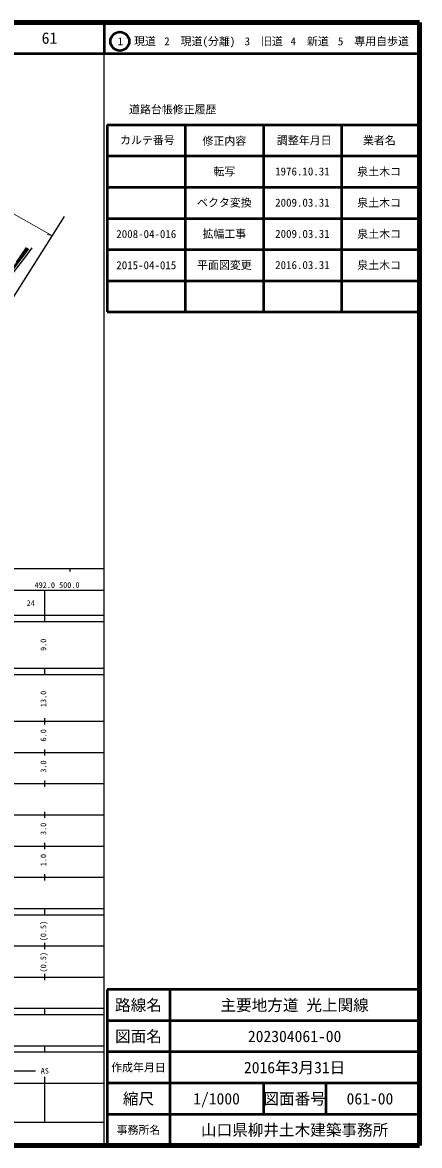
# Model space of a CAD drawing. Units: millimetres, scale not verified. Extents: x 40000 to 680000, y 20000 to 380000.
# Drawn here: x 552853 to 680000, y 20000 to 380000 of the extents above; entities that cross this region are included whole.
import ezdxf
from ezdxf.enums import TextEntityAlignment as Align

# ---------------------------------------------------------------- set-up
doc = ezdxf.new("R2010")
doc.units = ezdxf.units.MM
doc.header["$LTSCALE"] = 1000
for name, color, linetype, lineweight in [('M-BGD', 7, 'Continuous', 25), ('M-BMK-OTRS', 5, 'Continuous', 25), ('M-STR-HTXT', 7, 'Continuous', 13), ('M-TTL', 2, 'Continuous', 140), ('M-TTL-BAND', 7, 'Continuous', 25), ('M-TTL-FRAM', 2, 'Continuous', 50), ('M-TTL-LINE', 7, 'Continuous', 50)]:
    doc.layers.add(name, color=color, linetype=linetype, lineweight=lineweight)
doc.layers.add('M-TTL-TXT', color=7, linetype='Continuous')
doc.styles.add('ＭＳ ゴシック', font='')
doc.styles.get('ＭＳ ゴシック').set_extended_font_data('MS Gothic')

msp = doc.modelspace()

# ---------------------------------------------------------------- linework, layer by layer
at = {"layer": 'M-BGD'}
for p, q in [((543795, 293377), (554596, 307633)), ((544062, 293231), (554835, 307452)), ((550910, 303150), (554171, 307893)), ((555840, 307716), (553768, 304970)), ((553768, 304970), (547013, 296160))]:
    msp.add_line(p, q, dxfattribs=at)
at = {"layer": 'M-BMK-OTRS'}
msp.add_line((542899, 280869), (566312, 317788), dxfattribs=at)
at = {"layer": 'M-STR-HTXT'}
for p, q in [((538630, 324985), (562264, 311712)), ((562264, 311712), (560750, 312081))]:
    msp.add_line(p, q, dxfattribs=at)
at = {"layer": 'M-TTL'}
for p, q in [((680000, 380000), (40000, 380000)), ((680000, 20000), (680000, 380000)), ((40000, 20000), (680000, 20000))]:
    msp.add_line(p, q, dxfattribs=at)
at = {"layer": 'M-TTL-BAND'}
for p, q in [((579000, 20000), (579000, 370000)), ((40000, 205000), (579000, 205000)), ((568000, 205000), (568000, 204000)), ((68000, 198000), (579000, 198000)), ((560000, 188000), (560000, 198000)), ((40000, 190000), (579000, 190000)), ((40000, 188000), (579000, 188000)), ((40000, 173000), (579000, 173000)), ((560000, 171000), (560000, 173000)), ((40000, 171000), (579000, 171000)), ((40000, 156000), (579000, 156000)), ((560000, 155000), (560000, 157000)), ((46000, 146000), (579000, 146000)), ((560000, 145000), (560000, 147000)), ((560000, 135000), (560000, 137000)), ((52000, 136000), (579000, 136000)), ((46000, 126000), (579000, 126000)), ((560000, 125000), (560000, 127000)), ((52000, 116000), (579000, 116000)), ((560000, 115000), (560000, 117000)), ((46000, 106000), (579000, 106000)), ((560000, 105000), (560000, 107000)), ((40000, 96000), (579000, 96000)), ((40000, 94000), (579000, 94000)), ((560000, 94000), (560000, 96000)), ((49000, 84000), (579000, 84000)), ((560000, 83000), (560000, 85000)), ((40000, 74000), (579000, 74000)), ((560000, 73000), (560000, 75000)), ((40000, 64000), (579000, 64000)), ((40000, 62000), (579000, 62000)), ((560000, 62000), (560000, 64000)), ((40000, 52000), (579000, 52000)), ((560000, 50000), (560000, 52000)), ((40000, 50000), (579000, 50000)), ((251500, 44000), (557000, 44000)), ((40000, 40000), (579000, 40000)), ((560000, 27500), (560000, 42000)), ((68000, 27500), (579000, 27500))]:
    msp.add_line(p, q, dxfattribs=at)
at = {"layer": 'M-TTL-FRAM'}
for p, q in [((580000, 347197), (580000, 287197)), ((580000, 347197), (680000, 347197)), ((580000, 287197), (680000, 287197)), ((680000, 70000), (580000, 70000)), ((580000, 70000), (580000, 20000))]:
    msp.add_line(p, q, dxfattribs=at)
at = {"layer": 'M-TTL-LINE'}
for p, q in [((579000, 380000), (579000, 370000)), ((40000, 370000), (680000, 370000)), ((605000, 347197), (605000, 287197)), ((630000, 347197), (630000, 287197)), ((655000, 347197), (655000, 287197)), ((580000, 337197), (680000, 337197)), ((580000, 327197), (680000, 327197)), ((580000, 317197), (680000, 317197)), ((580000, 307197), (680000, 307197)), ((580000, 297197), (680000, 297197)), ((600000, 70000), (600000, 20000)), ((680000, 60000), (580000, 60000)), ((680000, 50000), (580000, 50000)), ((680000, 40000), (580000, 40000)), ((630000, 40000), (630000, 30000)), ((650000, 40000), (650000, 30000)), ((680000, 30000), (580000, 30000))]:
    msp.add_line(p, q, dxfattribs=at)
msp.add_circle((584031, 373958), 3000, dxfattribs=at)

# ---------------------------------------------------------------- texts
at = {"layer": 'M-TTL-BAND', "style": 'ＭＳ ゴシック'}
for s, p in [('492.0', (560000, 198195)), ('500.0', (567844, 198195)), ('24', (555500, 192405)), ('AS', (560000, 42500))]:
    msp.add_text(s, height=1833, dxfattribs=at).set_placement(p, align=Align.BOTTOM_CENTER)
for s, p in [('9.0', (561000, 180500)), ('13.0', (561000, 163174)), ('6.0', (561000, 151500)), ('3.0', (561000, 141500)), ('3.0', (561000, 121500)), ('1.0', (561000, 111500)), ('(0.5)', (561000, 88764)), ('(0.5)', (561000, 78764))]:
    msp.add_text(s, height=1833, rotation=90, dxfattribs=at).set_placement(p, align=Align.BOTTOM_CENTER)
at = {"layer": 'M-TTL-TXT', "style": 'ＭＳ ゴシック'}
for s, height, p in [('61', 3666, (561497, 375000)), ('1\u3000現道', 2566, (589448, 373958)), ('2\u3000現道(分離)', 2566, (609619, 373958)), ('3\u3000旧道', 2566, (630121, 373958)), ('4\u3000新道', 2566, (644824, 373958)), ('5\u3000専用自歩道', 2566, (665228, 373958)), ('道路台帳修正履歴', 2566, (600968, 352113)), ('カルテ番号', 2566, (592839, 342277)), ('修正内容', 2566, (617509, 342023)), ('調整年月日', 2566, (643089, 342197)), ('業者名', 2566, (667134, 342197)), ('転写', 2566, (617500, 332245)), ('1976.10.31', 2566, (642500, 332245)), ('泉土木コ', 2566, (667077, 332189)), ('ベクタ変換', 2566, (617500, 322245)), ('2009.03.31', 2566, (642500, 322245)), ('泉土木コ', 2566, (667077, 322189)), ('2008-04-016', 2566, (592500, 312189)), ('拡幅工事', 2566, (617500, 312245)), ('2009.03.31', 2566, (642500, 312245)), ('泉土木コ', 2566, (667077, 312189)), ('2015-04-015', 2566, (592500, 302189)), ('平面図変更', 2566, (617500, 302245)), ('2016.03.31', 2566, (642500, 302245)), ('泉土木コ', 2566, (667077, 302189)), ('路線名', 3666, (590000, 65000)), ('路線名', 3666, (590000, 65000)), ('主要地方道 光上関線', 3666, (640000, 65000)), ('図面名', 3666, (590000, 55000)), ('図面名', 3666, (590000, 55000)), ('202304061-00', 3666, (640000, 55000)), ('2016年3月31日', 3666, (640000, 45000)), ('作成年月日', 2566, (590000, 45000)), ('作成年月日', 2566, (590000, 45000)), ('縮尺', 3666, (590000, 35000)), ('縮尺', 3666, (590000, 35000)), ('1/1000', 3666, (615000, 35000)), ('図面番号', 3666, (640000, 35000)), ('図面番号', 3666, (640000, 35000)), ('061-00', 3666, (664125, 35000)), ('事務所名', 2566, (590000, 25000)), ('事務所名', 2566, (590000, 25000)), ('山口県柳井土木建築事務所', 3666, (640000, 25000))]:
    msp.add_text(s, height=height, dxfattribs=at).set_placement(p, align=Align.MIDDLE_CENTER)

doc.saveas('drawing.dxf')
